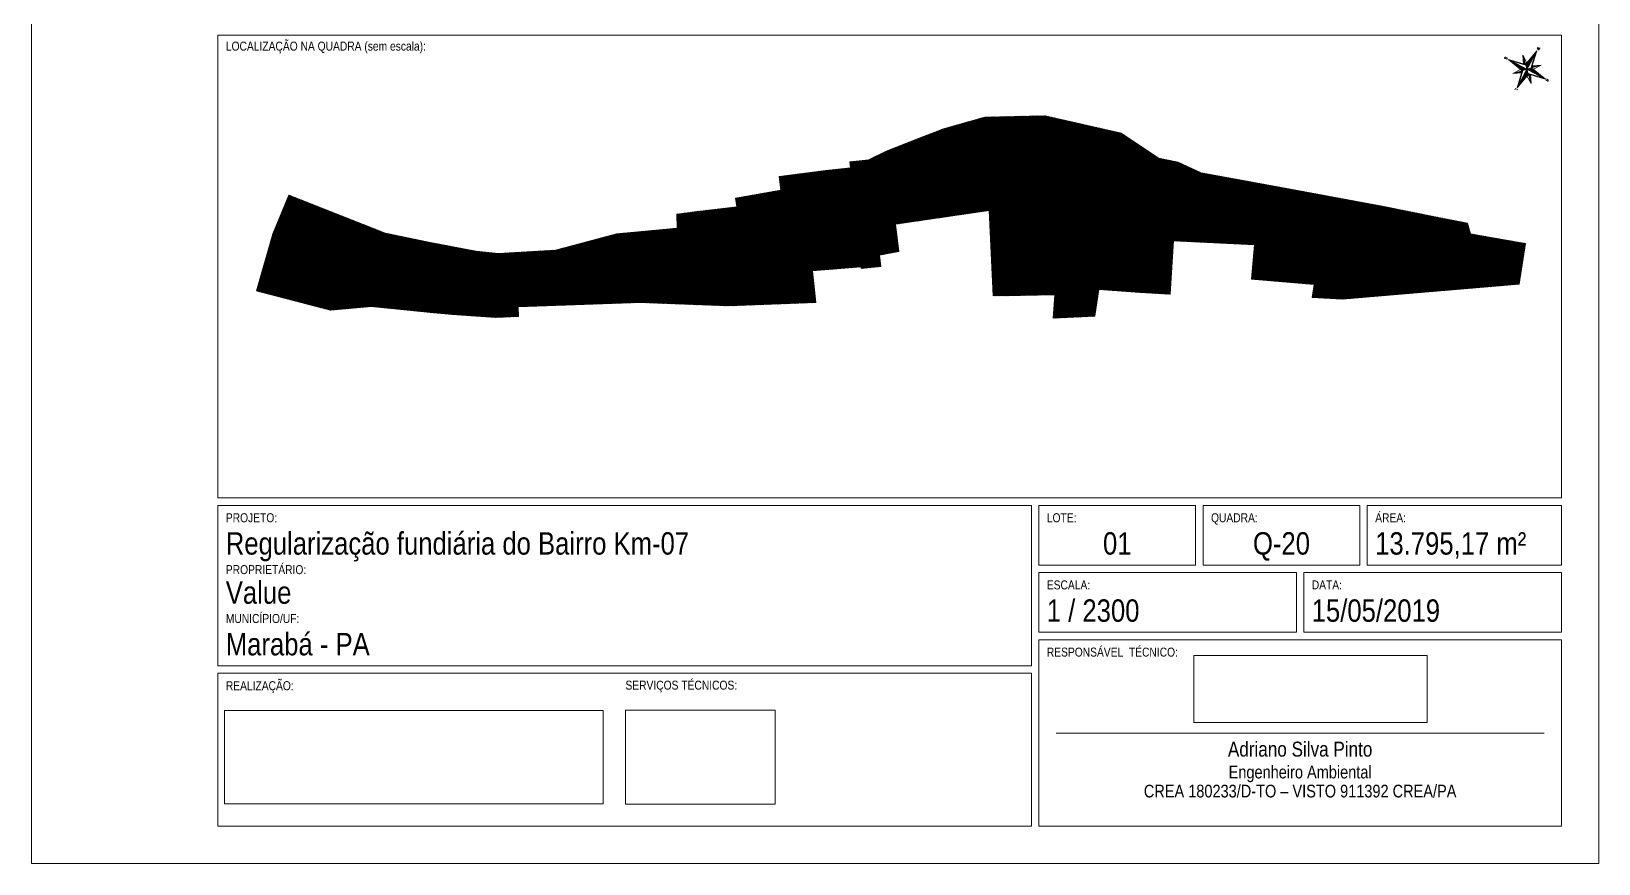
# Model space of a CAD drawing. Extents: x 712767 to 713250, y 9408339 to 9409022.
# Drawn here: x 712766.9 to 713249.9, y 9408338.8 to 9408595.2 of the extents above; entities that cross this region are included whole.
import ezdxf
from ezdxf.enums import TextEntityAlignment as Align

# ---------------------------------------------------------------- set-up
doc = ezdxf.new("R2010")
doc.units = 0
doc.header["$XCLIPFRAME"] = 0
for name, color, linetype, lineweight in [('ATRIBUTOS', 7, 'Continuous', 13), ('ESCALA_GRAFICA', 7, 'Continuous', 0), ('FOLHA_SELO', 7, 'Continuous', 0), ('QUADRAS_POLIGONOS', 7, 'Continuous', 0), ('ROSA_DOS_VENTOS', 7, 'Continuous', 0)]:
    doc.layers.add(name, color=color, linetype=linetype, lineweight=lineweight)
for name, color, linetype in [('FOLHA_MOLDURA', 7, 'Continuous'), ('IMAGEM_06', 7, 'Continuous'), ('IMAGEM_08', 7, 'Continuous'), ('IMAGEM_09', 7, 'Continuous')]:
    doc.layers.add(name, color=color, linetype=linetype)
doc.styles.add('ESCALA_GRAFICA', font='ARIAL')
doc.styles.add('TEXTO_DO_NORTE', font='Complex.shx')
doc.styles.add('TEXTO_DO_SELO', font='Arial Narrow')
picture_1 = doc.add_image_def('image1.jpg', size_in_pixel=(1419, 350))
picture_2 = doc.add_image_def('image2.jpg', size_in_pixel=(1331, 834))
picture_3 = doc.add_image_def('image3.jpg', size_in_pixel=(355, 102))

# ---------------------------------------------------------------- blocks, each defined once
blk = doc.blocks.new('A4_LOTES')
at = {"layer": 'FOLHA_SELO', "transparency": 33554687}
blk.add_line((22.32, -189.5), (87.68, -189.5), dxfattribs=at)
at = {"layer": 'FOLHA_SELO', "color": 7, "linetype": 'Continuous', "transparency": 33554687}
for points in [[(95, 90), (-115, 90), (-115, -207), (95, -207)], [(19, -159), (19, -180.5), (-90, -180.5), (-90, -159)], [(20, -202), (20, -177), (90, -177), (90, -202)], [(-90, -202), (-90, -181.5), (19, -181.5), (19, -202)]]:
    blk.add_lwpolyline(points, close=True, dxfattribs=at)
at = {"layer": 'FOLHA_SELO', "lineweight": 0, "transparency": 33554687}
for points in [[(90, -96), (-90, -96), (-90, -158), (90, -158)], [(41, -167), (41, -159), (20, -159), (20, -167)], [(42, -167), (42, -159), (63, -159), (63, -167)], [(64, -167), (64, -159), (90, -159), (90, -167)], [(54.5, -168), (20, -168), (20, -176), (54.5, -176)], [(55.5, -176), (90, -176), (90, -176), (90, -168), (55.5, -168)]]:
    blk.add_lwpolyline(points, close=True, dxfattribs=at)
at = {"layer": 'ATRIBUTOS', "transparency": 33554687, "style": 'TEXTO_DO_SELO'}
for tag, p in [('EMPREENDIMENTO', (-88.94, -166.5)), ('AREA', (65.06, -166.5)), ('PROPRIETARIO', (-88.94, -173.08)), ('ESCALA', (21.06, -175.5)), ('DATA', (56.56, -175.5)), ('MUNICIPIO', (-88.94, -180))]:
    blk.add_attdef(tag, text='', height=3, dxfattribs=at).set_placement(p, align=Align.BOTTOM_LEFT)
for tag, p in [('LOTE', (30.5, -166.5)), ('QUADRA', (52.5, -166.5))]:
    blk.add_attdef(tag, text='', height=3, dxfattribs=at).set_placement(p, align=Align.BOTTOM_CENTER)
for tag, height, p in [('RESPONSAVEL_TECNICO', 2, (55, -190.66)), ('QUALIFICACAO', 1.7, (55, -193.88)), ('CREA', 1.7, (55, -196.43))]:
    blk.add_attdef(tag, text='', height=height, dxfattribs=at).set_placement(p, align=Align.TOP_CENTER)
at = {"layer": 'ESCALA_GRAFICA', "transparency": 33554687, "style": 'ESCALA_GRAFICA'}
for tag, p in [('0', (-50, -91.12)), ('5', (-45, -91.12)), ('10', (-40, -91.12)), ('15', (-35, -91.12)), ('20', (-30, -91.12)), ('25', (-25, -91.12)), ('30', (-20, -91.12)), ('40', (-10, -91.12)), ('50', (0, -91.12)), ('75', (25, -91.12)), ('100', (50, -91.12))]:
    blk.add_attdef(tag, text='', height=1.25, dxfattribs=at).set_placement(p, align=Align.BOTTOM_CENTER)
at = {"layer": 'FOLHA_SELO', "color": 7, "transparency": 33554687, "style": 'TEXTO_DO_SELO'}
for s, p in [('LOCALIZAÇÃO NA QUADRA (sem escala):', (-88.94, -96.88)), ('PROJETO:', (-88.94, -160.06)), ('LOTE:', (21.06, -160.06)), ('QUADRA:', (43.06, -160.06)), ('ÁREA:', (65.06, -160.06)), ('PROPRIETÁRIO:', (-88.94, -167.01)), ('ESCALA:', (21.06, -169.06)), ('DATA:', (56.56, -169.06)), ('MUNICÍPIO/UF:', (-88.94, -173.56)), ('RESPONSÁVEL  TÉCNICO:', (21.06, -178.06)), ('REALIZAÇÃO:', (-88.94, -182.56)), ('SERVIÇOS TÉCNICOS:', (-35.4, -182.49))]:
    blk.add_text(s, height=1.2, dxfattribs=at).set_placement(p, align=Align.TOP_LEFT)
at = {"layer": 'IMAGEM_06', "lineweight": 0, "transparency": 33554687}
image = blk.add_image(picture_1, insert=(-89.12, -199), size_in_units=(50.74, 12.52), dxfattribs=at)
image.set_boundary_path([(-0.5, -0.5), (1418.5, -0.5), (1418.5, 349.5), (-0.5, 349.5), (-0.5, -0.5)])
image.dxf.flags = 3
at = {"layer": 'IMAGEM_08', "lineweight": 0, "transparency": 33554687}
image = blk.add_image(picture_2, insert=(-35.38, -199.01), size_in_units=(20.04, 12.56), dxfattribs=at)
image.set_boundary_path([(-0.5, -0.5), (1330.5, -0.5), (1330.5, 833.5), (-0.5, 833.5), (-0.5, -0.5)])
image.dxf.flags = 3
at = {"layer": 'IMAGEM_09', "lineweight": 0, "transparency": 33554687}
image = blk.add_image(picture_3, insert=(40.75, -188.1), size_in_units=(31.27, 8.98), dxfattribs=at)
image.set_boundary_path([(-0.5, -0.5), (354.5, -0.5), (354.5, 101.5), (-0.5, 101.5), (-0.5, -0.5)])
image.dxf.flags = 3
blk = doc.blocks.new('Rosa dos Ventos')
at = {"layer": 'ROSA_DOS_VENTOS', "transparency": 33554687}
for points in [[(0, 0), (-5, 5), (0, 30)], [(0, 0), (-5, -5), (-30, 0)], [(-9.4, 5.1), (-17.5, 17.5), (-5.8, 5.8)], [(0, 0), (5, 5), (30, 0)], [(0, 0), (5, -5), (0, -30)], [(5.1, 9.4), (17.5, 17.5), (5.8, 5.8)], [(-5.1, -9.4), (-17.5, -17.5), (-5.8, -5.8)], [(9.4, -5.1), (17.5, -17.5), (5.8, -5.8)]]:
    blk.add_hatch(color=7, dxfattribs=at).paths.add_polyline_path(points)
for p, q in [((0, 30), (0, -30)), ((-30, 0), (30, 0)), ((-17.5, 17.5), (-5.1, 9.4)), ((17.5, 17.5), (9.4, 5.1)), ((-17.5, -17.5), (-9.4, -5.1)), ((17.5, -17.5), (5.1, -9.4))]:
    blk.add_line(p, q, dxfattribs=at)
for points in [[(0, -35.1), (-5.8, -5.8), (-35.1, 0), (-5.8, 5.8), (0, 35.1), (5.8, 5.8), (35.1, 0), (5.8, -5.8), (0, -35.1)], [(0, -30), (-5, -5), (-30, 0), (-5, 5), (0, 30), (5, 5), (30, 0), (5, -5), (0, -30)], [(0, 0), (-5, 5), (0, 30), (0, 0)], [(0, 0), (-5, -5), (-30, 0), (0, 0)], [(-9.4, 5.1), (-17.5, 17.5), (-5.8, 5.8), (-9.4, 5.1)], [(0, 0), (5, 5), (30, 0), (0, 0)], [(0, 0), (5, -5), (0, -30), (0, 0)], [(5.1, 9.4), (17.5, 17.5), (5.8, 5.8), (5.1, 9.4)], [(-5.1, -9.4), (-17.5, -17.5), (-5.8, -5.8), (-5.1, -9.4)], [(9.4, -5.1), (17.5, -17.5), (5.8, -5.8), (9.4, -5.1)]]:
    blk.add_lwpolyline(points, dxfattribs=at)
at = {"layer": 'ROSA_DOS_VENTOS', "transparency": 33554687, "style": 'TEXTO_DO_NORTE'}
blk.add_attdef('Norte', text='', height=4.5, dxfattribs=at).set_placement((0, 35.1), align=Align.BOTTOM_CENTER)
blk.add_attdef('Oeste', text='', height=4.5, dxfattribs=at).set_placement((-37.5, -1.7), align=Align.RIGHT)
blk.add_attdef('Leste', (36.4, -1.7), '', height=4.5, dxfattribs=at)
for tag, height, p in [('Data do Norte', 3, (0, -44)), ('Sul', 4.5, (0, -37.6))]:
    blk.add_attdef(tag, text='', height=height, dxfattribs=at).set_placement(p, align=Align.TOP_CENTER)

msp = doc.modelspace()

# ---------------------------------------------------------------- hatches: boundary and pattern name
at = {"layer": 'QUADRAS_POLIGONOS', "lineweight": 0, "true_color": 0xf4854f, "transparency": 33554687}
h = msp.add_hatch(dxfattribs=at)
h.set_pattern_fill('_USER', color=23, scale=0.094523, angle=376.8601, style=0, pattern_type=2)
h.set_pattern_definition([(376.8601231037, (0, 0), (-0.02741504956095, 0.0904598544998), [])])
h.paths.add_polyline_path([(712846.23, 9408544.77), (712875.91, 9408533.04), (712889.25, 9408530.27), (712903.93, 9408527.47), (712910.78, 9408526.75), (712928.48, 9408527.82), (712947.27, 9408532.83), (712965.96, 9408534.56), (712965.8, 9408538.91), (712972.19, 9408539.75), (712984.33, 9408541.16), (712983.88, 9408543.8), (712997.87, 9408546.28), (712997.36, 9408550.46), (713011.77, 9408552.37), (713019.31, 9408553.18), (713019.11, 9408555.02), (713024.94, 9408555.6), (713030.34, 9408558.27), (713042.38, 9408563.01), (713048.27, 9408565.32), (713060.7, 9408568.78), (713079.17, 9408569.23), (713102.79, 9408563.85), (713114.26, 9408556.14), (713120.3, 9408554.88), (713127.41, 9408551.58), (713139.37, 9408549.42), (713158.86, 9408545.83), (713183.62, 9408541.27), (713200.89, 9408537.8), (713209.46, 9408536.11), (713210.44, 9408532.79), (713221.25, 9408530.9), (713227.34, 9408529.85), (713225.43, 9408517.3), (713171.01, 9408512.72), (713161.62, 9408513.26), (713162.19, 9408517.25), (713142.89, 9408518.88), (713143.85, 9408529.48), (713118.84, 9408530.66), (713117.85, 9408514.19), (713108.62, 9408514.78), (713095.84, 9408515.72), (713094.64, 9408507.41), (713081.85, 9408506.82), (713082.31, 9408514.08), (713071.78, 9408513.84), (713063.35, 9408513.68), (713062.08, 9408540.01), (713033.18, 9408535.76), (713034.27, 9408527.39), (713028.26, 9408526.28), (713028.66, 9408522.79), (713022.67, 9408522.1), (713022.62, 9408522.61), (713007.59, 9408521.47), (713008.66, 9408511.65), (712981.88, 9408510.62), (712954.48, 9408511.67), (712916.94, 9408510.38), (712917.08, 9408507.36), (712909.98, 9408507.07), (712896.69, 9408507.99), (712890.84, 9408508.53), (712871.75, 9408510.43), (712859.1, 9408509.31), (712836.34, 9408515.23), (712841.37, 9408532.8)])

# ---------------------------------------------------------------- linework, layer by layer
at = {"layer": 'QUADRAS_POLIGONOS', "color": 169, "lineweight": 0, "true_color": 0x16304c, "transparency": 33554687}
msp.add_lwpolyline([(712846.23, 9408544.77), (712875.91, 9408533.04), (712889.25, 9408530.27), (712903.93, 9408527.47), (712910.78, 9408526.75), (712928.48, 9408527.82), (712947.27, 9408532.83), (712965.96, 9408534.56), (712965.8, 9408538.91), (712972.19, 9408539.75), (712984.33, 9408541.16), (712983.88, 9408543.8), (712997.87, 9408546.28), (712997.36, 9408550.46), (713011.77, 9408552.37), (713019.31, 9408553.18), (713019.11, 9408555.02), (713024.94, 9408555.6), (713030.34, 9408558.27), (713042.38, 9408563.01), (713048.27, 9408565.32), (713060.7, 9408568.78), (713079.17, 9408569.23), (713102.79, 9408563.85), (713114.26, 9408556.14), (713120.3, 9408554.88), (713127.41, 9408551.58), (713139.37, 9408549.42), (713158.86, 9408545.83), (713183.62, 9408541.27), (713200.89, 9408537.8), (713209.46, 9408536.11), (713210.44, 9408532.79), (713221.25, 9408530.9), (713227.34, 9408529.85), (713225.43, 9408517.3), (713171.01, 9408512.72), (713161.62, 9408513.26), (713162.19, 9408517.25), (713142.89, 9408518.88), (713143.85, 9408529.48), (713118.84, 9408530.66), (713117.85, 9408514.19), (713108.62, 9408514.78), (713095.84, 9408515.72), (713094.64, 9408507.41), (713081.85, 9408506.82), (713082.31, 9408514.08), (713071.78, 9408513.84), (713063.35, 9408513.68), (713062.08, 9408540.01), (713033.18, 9408535.76), (713034.27, 9408527.39), (713028.26, 9408526.28), (713028.66, 9408522.79), (713022.67, 9408522.1), (713022.62, 9408522.61), (713007.59, 9408521.47), (713008.66, 9408511.65), (712981.88, 9408510.62), (712954.48, 9408511.67), (712916.94, 9408510.38), (712917.08, 9408507.36), (712909.98, 9408507.07), (712896.69, 9408507.99), (712890.84, 9408508.53), (712871.75, 9408510.43), (712859.1, 9408509.31), (712836.34, 9408515.23), (712841.37, 9408532.8)], close=True, dxfattribs=at)

# ---------------------------------------------------------------- block references
at = {"layer": 'FOLHA_MOLDURA', "transparency": 33554687}
ref = msp.add_blockref('A4_LOTES', (713031.41, 9408814.87), dxfattribs=dict(at, xscale=2.3, yscale=2.3))
ref.add_attrib('PROPRIETARIO', 'Value', dxfattribs={"layer": 'ATRIBUTOS', "transparency": 33554687, "height": 6.9, "style": 'TEXTO_DO_SELO'}).set_placement((712826.83, 9408416.79), align=Align.BOTTOM_LEFT)
ref.add_attrib('EMPREENDIMENTO', 'Regularização fundiária do Bairro Km-07', dxfattribs={"layer": 'ATRIBUTOS', "transparency": 33554687, "height": 6.9, "style": 'TEXTO_DO_SELO'}).set_placement((712826.83, 9408431.92), align=Align.BOTTOM_LEFT)
ref.add_attrib('ESCALA', '1 / 2300', dxfattribs={"layer": 'ATRIBUTOS', "transparency": 33554687, "height": 6.9, "style": 'TEXTO_DO_SELO'}).set_placement((713079.83, 9408411.22), align=Align.BOTTOM_LEFT)
ref.add_attrib('RESPONSAVEL_TECNICO', 'Adriano Silva Pinto', dxfattribs={"layer": 'ATRIBUTOS', "transparency": 33554687, "height": 4.6, "style": 'TEXTO_DO_SELO'}).set_placement((713157.91, 9408376.35), align=Align.TOP_CENTER)
ref.add_attrib('QUALIFICACAO', 'Engenheiro Ambiental', dxfattribs={"layer": 'ATRIBUTOS', "transparency": 33554687, "height": 3.91, "style": 'TEXTO_DO_SELO'}).set_placement((713157.91, 9408368.95), align=Align.TOP_CENTER)
ref.add_attrib('CREA', 'CREA 180233/D-TO – VISTO 911392 CREA/PA', dxfattribs={"layer": 'ATRIBUTOS', "transparency": 33554687, "height": 3.91, "style": 'TEXTO_DO_SELO'}).set_placement((713157.91, 9408363.08), align=Align.TOP_CENTER)
ref.add_attrib('LOTE', '01', dxfattribs={"layer": 'ATRIBUTOS', "transparency": 33554687, "height": 6.9, "style": 'TEXTO_DO_SELO'}).set_placement((713101.56, 9408431.92), align=Align.BOTTOM_CENTER)
ref.add_attrib('AREA', '13.795,17 m²', dxfattribs={"layer": 'ATRIBUTOS', "transparency": 33554687, "height": 6.9, "style": 'TEXTO_DO_SELO'}).set_placement((713181.03, 9408431.92), align=Align.BOTTOM_LEFT)
ref.add_attrib('QUADRA', 'Q-20', dxfattribs={"layer": 'ATRIBUTOS', "transparency": 33554687, "height": 6.9, "style": 'TEXTO_DO_SELO'}).set_placement((713152.16, 9408431.92), align=Align.BOTTOM_CENTER)
ref.add_attrib('MUNICIPIO', 'Marabá - PA', dxfattribs={"layer": 'ATRIBUTOS', "transparency": 33554687, "height": 6.9, "style": 'TEXTO_DO_SELO'}).set_placement((712826.83, 9408400.87), align=Align.BOTTOM_LEFT)
ref.add_attrib('DATA', '15/05/2019', dxfattribs={"layer": 'ATRIBUTOS', "transparency": 33554687, "height": 6.9, "style": 'TEXTO_DO_SELO'}).set_placement((713161.48, 9408411.22), align=Align.BOTTOM_LEFT)
at = {"layer": 'ROSA_DOS_VENTOS', "transparency": 33554687}
ref = msp.add_blockref('Rosa dos Ventos', (713227.81, 9408583.52), dxfattribs=dict(at, xscale=0.184, yscale=0.184, rotation=241.8601231033823))
ref.add_attrib('Norte', 'N', dxfattribs={"transparency": 33554687, "height": 0.828, "rotation": 241.8601, "style": 'TEXTO_DO_NORTE'}).set_placement((713233.51, 9408580.47), align=Align.BOTTOM_CENTER)
ref.add_attrib('Sul', 'S', dxfattribs={"transparency": 33554687, "height": 0.828, "rotation": 241.8601, "style": 'TEXTO_DO_NORTE'}).set_placement((713221.71, 9408586.78), align=Align.TOP_CENTER)
ref.add_attrib('Leste', 'L', (713224.37, 9408577.75), dxfattribs={"transparency": 33554687, "height": 0.828, "rotation": 241.8601, "style": 'TEXTO_DO_NORTE'})
ref.add_attrib('Oeste', 'W', dxfattribs={"transparency": 33554687, "height": 0.828, "rotation": 241.8601, "style": 'TEXTO_DO_NORTE'}).set_placement((713230.79, 9408589.75), align=Align.RIGHT)

doc.saveas('drawing.dxf')
